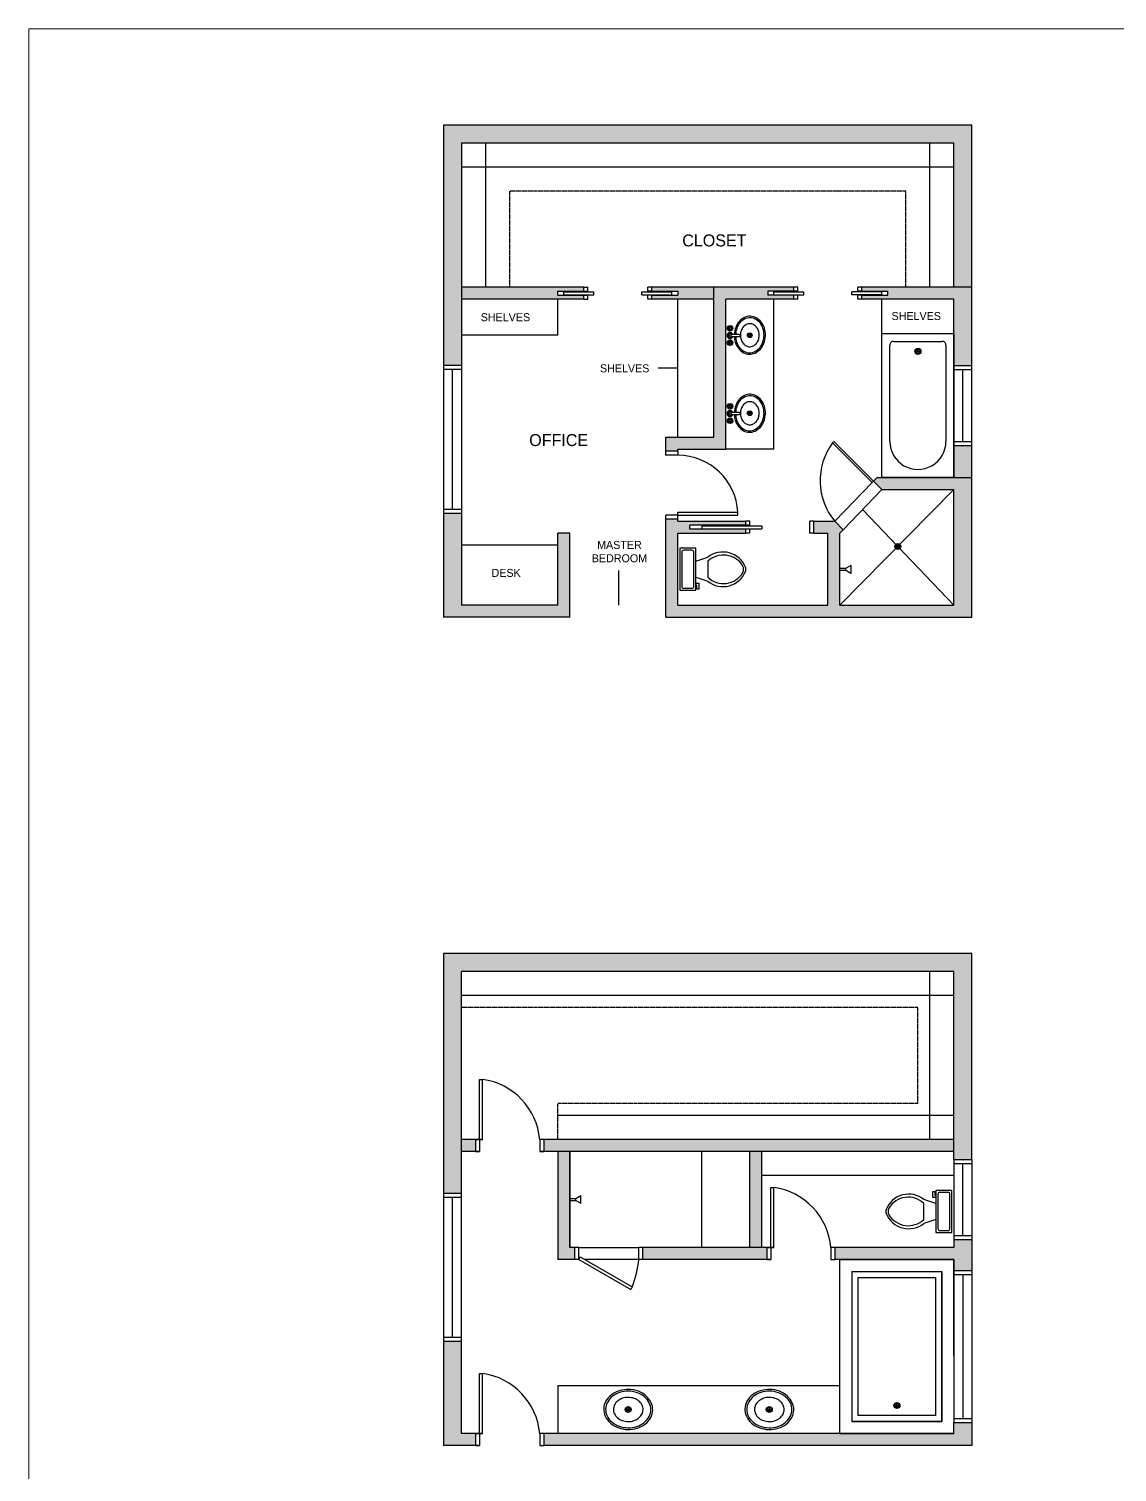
# Model space of a CAD drawing. Header units: inches. Extents: x 242965 to 445791, y 236206 to 423703.
# Drawn here: x 291368 to 296806, y 403860 to 411074 of the extents above; entities that cross this region are included whole.
import ezdxf

# ---------------------------------------------------------------- set-up
doc = ezdxf.new("R2010")
doc.units = ezdxf.units.IN
doc.header["$MEASUREMENT"] = 0
doc.linetypes.add('DASHEDX2', pattern=[1.5, 1, -0.5])
doc.layers.add('2', color=181, linetype='Continuous', lineweight=20)
doc.layers.add('SHELVES', color=1, linetype='DASHEDX2')
doc.styles.add('ATTR', font='romans.shx', dxfattribs={"width": 0.8, "height": 0.7})
doc.dimstyles.get("Standard").update_dxf_attribs({"dimtxt": 0.18, "dimasz": 0.18, "dimexe": 0.18, "dimexo": 0.0625, "dimgap": 0.09, "dimtad": 0, "dimtih": 1, "dimtoh": 1, "dimdec": 4, "dimzin": 0, "dimdsep": 46, "dimtxsty": 'Standard', "dimcen": 0.09, "dimadec": 0, "dimazin": 0, "dimtfac": 1, "dimtdec": 4, "dimtofl": 0, "dimtmove": 0, "dimatfit": 3, "dimfxl": 1, "dimtolj": 1, "dimtzin": 0, "dimarcsym": 0})

# ---------------------------------------------------------------- blocks, each defined once
blk = doc.blocks.new('Tank Toilet 3 PV')
for p, q in [((9.5, -6), (9.5, -2)), ((-10, -8.5), (-8, -8.5)), ((-10, -9.5), (-10, -8.5)), ((-7, -9.5), (-10, -9.5)), ((-8, -8.5), (-8, -8)), ((-7, -8), (-7, -9.5)), ((-4, -8), (-6, -14)), ((4, -14), (-4, -14)), ((4, -8), (6, -14))]:
    blk.add_line(p, q)
blk.add_lwpolyline([(10.5, -8), (10.5, 0), (-10.5, 0), (-10.5, -8)], close=True)
for points in [[(-9.5, -2), (-9.5, -6)], [(8.5, -1), (-8.5, -1)], [(-8.5, -7), (8.5, -7)]]:
    blk.add_lwpolyline(points)
for centre, radius, start, end in [((-8.62, -1.88), 0.884, 81.8699, 188.1301), ((-8.62, -6.12), 0.884, 171.8699, 278.1301), ((8.62, -1.88), 0.884, 351.8699, 98.1301), ((8.62, -6.12), 0.884, 261.8699, 8.1301), ((3.52, -21.58), 12.17, 141.46911, 247.97143), ((4.2, -21.82), 11.33, 136.36773, 238.94682), ((-3.52, -21.58), 12.17, 292.02843, 38.53071), ((-4.2, -21.82), 11.33, 301.05301, 43.63209), ((0, -27.88), 4, 245.73182, 294.26817), ((0, -29), 4, 254.86053, 285.13947)]:
    blk.add_arc(centre, radius, start, end)
at = {"style": 'ATTR', "width": 0.8, "flags": 9}
blk.add_attdef('ESTCODE', (0, 0), '', height=0.000000846, dxfattribs=at)
blk = doc.blocks.new('Sink Faucet A PV')
for p, q in [((-4.107, 0.125), (-4.375, 0.125)), ((-3.75, 0.4789), (-3.75, 0.75)), ((-3.5, 0.482), (-3.5, 0.75)), ((-3.1461, 0.125), (-2.875, 0.125)), ((3.143, 0.125), (2.875, 0.125)), ((3.5, 0.4789), (3.5, 0.75)), ((3.75, 0.482), (3.75, 0.75)), ((4.1039, 0.125), (4.375, 0.125)), ((-4.1039, -0.125), (-4.375, -0.125)), ((-3.75, -0.482), (-3.75, -0.75)), ((-3.5, -0.4789), (-3.5, -0.75)), ((-3.143, -0.125), (-2.875, -0.125)), ((-0.5, -0.8639), (-0.5, -4.5)), ((0.5, -4.5), (0.5, -0.8631)), ((3.1461, -0.125), (2.875, -0.125)), ((3.5, -0.482), (3.5, -0.75)), ((3.75, -0.4789), (3.75, -0.75)), ((4.107, -0.125), (4.375, -0.125))]:
    blk.add_line(p, q)
for centre, radius in [((-3.625, 0), 1.375), ((-4.625, 0), 0.2795), ((-3.625, 0), 0.5), ((-3.625, 1), 0.2795), ((-2.625, 0), 0.2795), ((0, 0), 0.5), ((3.625, 0), 1.375), ((2.625, 0), 0.2795), ((3.625, 0), 0.5), ((3.625, 1), 0.2795), ((4.625, 0), 0.2795), ((-3.625, -1), 0.2795), ((3.625, -1), 0.2795)]:
    blk.add_circle(centre, radius)
for centre, radius, start, end in [((-3.625, 0), 1, 105.2407, 164.2093), ((-3.625, 0), 1, 16.44125, 74.07887), ((0, 0), 1.5, 289.6514, 250.3603), ((0, 0), 1, 300.3431, 239.7554), ((3.625, 0), 1, 106.12, 164.0884), ((3.625, 0), 1, 16.23422, 73.90469), ((-3.625, 0), 1, 196.2342, 253.9047), ((-3.625, 0), 1, 286.12, 344.0884), ((0, -4.5), 0.5, 180, 0), ((3.625, 0), 1, 196.4413, 254.0789), ((3.625, 0), 1, 285.2407, 344.2093)]:
    blk.add_arc(centre, radius, start, end)
at = {"style": 'ATTR', "width": 0.8, "flags": 9}
blk.add_attdef('ESTCODE', (0, 0), '', height=0.00002, dxfattribs=at)
blk = doc.blocks.new('36X72 Bathtub PV')
for p, q in [((8, -18), (10, -18)), ((9, -17), (9, -19))]:
    blk.add_line(p, q)
blk.add_lwpolyline([(0, -36), (0, 0), (72, 0), (72, -36)], close=True)
for points in [[(4, -30), (4, -6)], [(6, -4), (54, -4)], [(54, -32), (6, -32)]]:
    blk.add_lwpolyline(points)
for radius in [1.5, 1]:
    blk.add_circle((9, -18), radius)
for centre, radius, start, end in [((5.75, -5.75), 1.77, 81.8699, 188.1301), ((54, -18), 14, 270, 90), ((5.75, -30.25), 1.77, 171.8699, 278.1301)]:
    blk.add_arc(centre, radius, start, end)
at = {"style": 'ATTR', "width": 0.8, "flags": 9}
blk.add_attdef('ESTCODE', (0, 0), '', height=0.00000144, dxfattribs=at)
blk = doc.blocks.new('30 door')
for p, q in [((-6, 34), (0, 34)), ((-6, 34), (-6, 32)), ((-6, 32), (0, 32)), ((0, 32), (0, 34)), ((-6, 3.5), (-36, 3.5)), ((-36, 2), (-36, 3.5)), ((-6, 2), (-36, 2)), ((-6, 2), (-6, 3.5)), ((-6, 0), (-6, 2)), ((-6, 2), (0, 2)), ((-6, 0), (0, 0)), ((0, 0), (0, 2))]:
    blk.add_line(p, q)
blk.add_arc((-3.05, -1.14), 33.27, 95.08156, 171.98084)
blk = doc.blocks.new('SNKOVLT')
for p, q in [((-1, 0), (1, 0)), ((0, 1), (0, -1))]:
    blk.add_line(p, q)
at = {"linetype": 'Continuous'}
for points in [[(-12.23, 0.39, 0.117634), (-11.46, -3.36, 0.104469), (-8.88, -6.8, 0.090016), (-5.08, -9.07, 0.08192), (-0.32, -10.02, 0.08192), (4.49, -9.38, 0.090016), (8.42, -7.36, 0.104469), (11.22, -4.09, 0.117634), (12.23, -0.39, 0.117634), (11.46, 3.36, 0.104469), (8.88, 6.8, 0.090016), (5.08, 9.07, 0.08192), (0.32, 10.02, 0.08192), (-4.49, 9.38, 0.090016), (-8.42, 7.36, 0.104469), (-11.22, 4.09, 0.117634)], [(-11.29, 0.16, 0.118622), (-10.52, -3.25, 0.104678), (-8.07, -6.36, 0.089562), (-4.54, -8.37, 0.081185), (-0.13, -9.15, 0.081185), (4.3, -8.49, 0.089562), (7.89, -6.58, 0.104678), (10.42, -3.55, 0.118622), (11.29, -0.16, 0.118622), (10.52, 3.25, 0.104678), (8.07, 6.36, 0.089562), (4.54, 8.37, 0.081185), (0.13, 9.15, 0.081185), (-4.3, 8.49, 0.089562), (-7.89, 6.58, 0.104678), (-10.42, 3.55, 0.118622)], [(-7.42, 0.08, 0.118283), (-6.91, -2.17, 0.104607), (-5.29, -4.21, 0.089718), (-2.97, -5.53, 0.081436), (-0.07, -6.04, 0.081436), (2.84, -5.59, 0.089718), (5.2, -4.33, 0.104607), (6.86, -2.32, 0.118283), (7.42, -0.08, 0.118283), (6.91, 2.17, 0.104607), (5.29, 4.21, 0.089718), (2.97, 5.53, 0.081436), (0.07, 6.04, 0.081436), (-2.84, 5.59, 0.089718), (-5.2, 4.33, 0.104607), (-6.86, 2.32, 0.118283)]]:
    blk.add_lwpolyline(points, format="xyb", close=True, dxfattribs=at)
for radius in [1.5, 1]:
    blk.add_circle((0, 0), radius)

msp = doc.modelspace()

# ---------------------------------------------------------------- hatches: boundary and pattern name
h = msp.add_hatch(color=256)
h.paths.add_polyline_path([(293530.755, 409391.86), (293530.755, 409542.656), (293530.755, 410502.656), (295990.755, 410502.656), (295990.755, 409782.656), (296080.755, 409782.656), (296080.755, 410592.656), (293440.755, 410592.656), (293440.755, 409391.86)])
h.paths.add_polyline_path([(293530.755, 408192.656), (293530.755, 408651.86), (293440.755, 408651.86), (293440.755, 408132.656), (294070.755, 408132.656), (294070.755, 408552.656), (294010.755, 408552.656), (294010.755, 408192.656)])
h = msp.add_hatch(color=256)
h.paths.add_polyline_path([(293530.755, 409782.656), (293530.755, 409722.656), (294140.755, 409722.656), (294140.755, 409742.656), (294010.755, 409742.656), (294010.755, 409762.656), (294140.755, 409762.656), (294140.755, 409782.656)])
h.paths.add_polyline_path([(294480.755, 409722.656), (294790.755, 409722.656), (294790.755, 409782.656), (294480.755, 409782.656), (294480.755, 409762.656), (294610.755, 409762.656), (294610.755, 409742.656), (294480.755, 409742.656)])
for points in [[(294550.755, 408962.656), (294610.755, 408962.656), (294610.755, 408972.656), (294850.755, 408972.656), (294850.755, 409722.656), (295190.755, 409722.656), (295190.755, 409742.656), (295060.755, 409742.656), (295060.755, 409762.656), (295190.755, 409762.656), (295190.755, 409782.656), (294790.755, 409782.656), (294790.755, 409032.656), (294550.755, 409032.656)], [(295530.755, 409722.656), (295990.755, 409722.656), (295990.755, 409391.86), (296080.755, 409391.86), (296080.755, 409782.656), (295530.755, 409782.656), (295530.755, 409762.656), (295660.755, 409762.656), (295660.755, 409742.656), (295530.755, 409742.656)], [(295990.755, 408831.86), (296080.755, 408831.86), (296080.755, 408991.86), (295990.755, 408991.86)], [(294550.755, 408132.656), (296080.755, 408132.656), (296080.755, 408831.86), (295990.755, 408831.86), (295607.206, 408831.86), (295589.289, 408813.325), (295630.755, 408771.86), (295990.755, 408771.86), (295990.755, 408192.656), (295420.755, 408192.656), (295420.755, 408552.656), (295437.659, 408570.302), (295395.305, 408612.656), (295290.755, 408612.656), (295290.755, 408552.656), (295360.755, 408552.656), (295360.755, 408192.656), (294610.755, 408192.656), (294610.755, 408552.656), (294950.755, 408552.656), (294950.755, 408572.656), (294670.755, 408572.656), (294670.755, 408592.656), (294950.755, 408592.656), (294950.755, 408612.656), (294610.755, 408612.656), (294610.755, 408622.656), (294550.755, 408622.656)], [(296080.755, 406452.915), (293440.755, 406452.915), (293440.755, 405252.118), (293530.755, 405252.118), (293530.755, 406362.915), (295990.755, 406362.915), (295990.755, 405422.915), (296080.755, 405422.915)], [(295030.755, 405462.915), (294970.755, 405462.915), (294970.755, 404982.915), (295030.755, 404982.915)], [(295990.755, 405022.915), (295990.755, 404982.915), (295395.755, 404982.915), (295395.755, 404922.915), (295990.755, 404922.915), (295990.755, 404867.915), (296080.755, 404867.915), (296080.755, 405022.915)], [(295990.755, 404982.915), (295395.755, 404982.915), (295395.755, 404922.915), (295990.755, 404922.915)], [(293530.755, 404512.118), (293440.755, 404512.118), (293440.755, 403992.915), (293600.755, 403992.915), (293600.755, 404052.915), (293530.755, 404052.915)], [(293940.755, 404052.915), (293940.755, 403992.915), (296080.755, 403992.915), (296080.755, 404107.915), (295990.755, 404107.915), (295990.755, 404052.915)]]:
    msp.add_hatch(color=256).paths.add_polyline_path(points)
h = msp.add_hatch(color=256)
h.paths.add_polyline_path([(295990.755, 405522.915), (293940.755, 405522.915), (293940.755, 405462.915), (295990.755, 405462.915)])
h.paths.add_polyline_path([(293600.755, 405522.915), (293530.755, 405522.915), (293530.755, 405462.915), (293600.755, 405462.915)])
h = msp.add_hatch(color=256)
h.paths.add_polyline_path([(295055.755, 404982.915), (295030.755, 404982.915), (294435.755, 404982.915), (294435.755, 404922.915), (295055.755, 404922.915)])
h.paths.add_polyline_path([(294095.755, 404982.915), (294070.755, 404982.915), (294070.755, 405462.915), (294010.755, 405462.915), (294010.755, 404922.915), (294095.755, 404922.915)])

# ---------------------------------------------------------------- linework, layer by layer
for p, q in [((296080.755, 410592.656), (293440.755, 410592.656)), ((293440.755, 410592.656), (293440.755, 408132.656)), ((296080.755, 409782.656), (296080.755, 410592.656)), ((295990.755, 410502.656), (293530.755, 410502.656)), ((293530.755, 410502.656), (293530.755, 408192.656)), ((293650.755, 410502.656), (293650.755, 409782.656)), ((295870.755, 409782.656), (295870.755, 410502.656)), ((295990.755, 409782.656), (295990.755, 410502.656)), ((295990.755, 410382.656), (293530.755, 410382.656)), ((294140.755, 409782.656), (293530.755, 409782.656)), ((294140.755, 409762.656), (294140.755, 409782.656)), ((294140.755, 409782.656), (294160.755, 409782.656)), ((294160.755, 409762.656), (294160.755, 409782.656)), ((294460.755, 409762.656), (294460.755, 409782.656)), ((294480.755, 409782.656), (294460.755, 409782.656)), ((294790.755, 409782.656), (294480.755, 409782.656)), ((294480.755, 409762.656), (294480.755, 409782.656)), ((294790.755, 409032.656), (294790.755, 409782.656)), ((295190.755, 409782.656), (294790.755, 409782.656)), ((295190.755, 409762.656), (295190.755, 409782.656)), ((295210.755, 409782.656), (295190.755, 409782.656)), ((295210.755, 409762.656), (295210.755, 409782.656)), ((295510.755, 409762.656), (295510.755, 409782.656)), ((295530.755, 409782.656), (295510.755, 409782.656)), ((296080.755, 409782.656), (295530.755, 409782.656)), ((295530.755, 409762.656), (295530.755, 409782.656)), ((296080.755, 408132.656), (296080.755, 409782.656)), ((296080.755, 409391.86), (296080.755, 409782.656)), ((294140.755, 409722.656), (293530.755, 409722.656)), ((294010.755, 409762.656), (294140.755, 409762.656)), ((294010.755, 409742.656), (294010.755, 409762.656)), ((294010.755, 409742.656), (294140.755, 409742.656)), ((294010.755, 409542.656), (294010.755, 409722.656)), ((294040.755, 409760.156), (294190.755, 409760.156)), ((294040.755, 409745.156), (294040.755, 409760.156)), ((294040.755, 409745.156), (294190.755, 409745.156)), ((294140.755, 409762.656), (294160.755, 409762.656)), ((294140.755, 409722.656), (294140.755, 409742.656)), ((294140.755, 409742.656), (294160.755, 409742.656)), ((294140.755, 409722.656), (294160.755, 409722.656)), ((294160.755, 409722.656), (294160.755, 409742.656)), ((294190.755, 409745.156), (294190.755, 409760.156)), ((294430.755, 409760.156), (294580.755, 409760.156)), ((294430.755, 409745.156), (294430.755, 409760.156)), ((294430.755, 409745.156), (294580.755, 409745.156)), ((294480.755, 409762.656), (294460.755, 409762.656)), ((294460.755, 409722.656), (294460.755, 409742.656)), ((294480.755, 409742.656), (294460.755, 409742.656)), ((294480.755, 409722.656), (294460.755, 409722.656)), ((294480.755, 409762.656), (294610.755, 409762.656)), ((294480.755, 409722.656), (294480.755, 409742.656)), ((294480.755, 409742.656), (294610.755, 409742.656)), ((294790.755, 409722.656), (294480.755, 409722.656)), ((294580.755, 409745.156), (294580.755, 409760.156)), ((294610.755, 409762.656), (294610.755, 409742.656)), ((294610.755, 409032.656), (294610.755, 409722.656)), ((294850.755, 408972.656), (294850.755, 409722.656)), ((295190.755, 409722.656), (294850.755, 409722.656)), ((295190.755, 409762.656), (295060.755, 409762.656)), ((295060.755, 409762.656), (295060.755, 409742.656)), ((295190.755, 409742.656), (295060.755, 409742.656)), ((295090.755, 409760.156), (295240.755, 409760.156)), ((295090.755, 409745.156), (295090.755, 409760.156)), ((295090.755, 409745.156), (295240.755, 409745.156)), ((295090.755, 408972.656), (295090.755, 409722.656)), ((295210.755, 409762.656), (295190.755, 409762.656)), ((295190.755, 409722.656), (295190.755, 409742.656)), ((295210.755, 409742.656), (295190.755, 409742.656)), ((295210.755, 409722.656), (295190.755, 409722.656)), ((295210.755, 409722.656), (295210.755, 409742.656)), ((295240.755, 409745.156), (295240.755, 409760.156)), ((295630.755, 409760.156), (295480.755, 409760.156)), ((295480.755, 409745.156), (295480.755, 409760.156)), ((295630.755, 409745.156), (295480.755, 409745.156)), ((295530.755, 409762.656), (295510.755, 409762.656)), ((295510.755, 409722.656), (295510.755, 409742.656)), ((295530.755, 409742.656), (295510.755, 409742.656)), ((295530.755, 409722.656), (295510.755, 409722.656)), ((295530.755, 409762.656), (295660.755, 409762.656)), ((295530.755, 409722.656), (295530.755, 409742.656)), ((295530.755, 409742.656), (295660.755, 409742.656)), ((295990.755, 409722.656), (295530.755, 409722.656)), ((295630.755, 409745.156), (295630.755, 409760.156)), ((295630.755, 409551.86), (295630.755, 409722.656)), ((295660.755, 409742.656), (295660.755, 409762.656)), ((295990.755, 408831.86), (295990.755, 409722.656)), ((295990.755, 409391.86), (295990.755, 409722.656)), ((294010.755, 409542.656), (293530.755, 409542.656)), ((293530.755, 409542.656), (293530.755, 408492.656)), ((294978.517, 409542.656), (294962.992, 409542.656)), ((294970.755, 409550.419), (294970.755, 409534.894)), ((295630.755, 409551.86), (295990.755, 409551.86)), ((295990.755, 408831.86), (295990.755, 409551.86)), ((293530.755, 409391.86), (293440.755, 409391.86)), ((293530.755, 409391.86), (293440.755, 409391.86)), ((293530.755, 409371.86), (293440.755, 409371.86)), ((293485.755, 408671.86), (293485.755, 409371.86)), ((295990.755, 409391.86), (296080.755, 409391.86)), ((295990.755, 409371.86), (296080.755, 409371.86)), ((296035.755, 409011.86), (296035.755, 409371.86)), ((294978.517, 409152.656), (294962.992, 409152.656)), ((294970.755, 409160.419), (294970.755, 409144.894)), ((294550.755, 409032.656), (294790.755, 409032.656)), ((294550.755, 408962.656), (294550.755, 409032.656)), ((295391.299, 409011.315), (295384.228, 409004.244)), ((295582.218, 408806.254), (295384.228, 409004.244)), ((295589.289, 408813.325), (295391.299, 409011.315)), ((295990.755, 409011.86), (296080.755, 409011.86)), ((295990.755, 408991.86), (296080.755, 408991.86)), ((295990.755, 408831.86), (295990.755, 408991.86)), ((296080.755, 408831.86), (296080.755, 408991.86)), ((294610.755, 408962.656), (294550.755, 408962.656)), ((294550.755, 408942.656), (294550.755, 408962.656)), ((294610.755, 408942.656), (294550.755, 408942.656)), ((294610.755, 408972.656), (294850.755, 408972.656)), ((294610.755, 408962.656), (294610.755, 408972.656)), ((294610.755, 408962.656), (294610.755, 408942.656)), ((295090.755, 408972.656), (294850.755, 408972.656)), ((295395.305, 408612.656), (295582.218, 408806.254)), ((295420.755, 408192.656), (295990.755, 408771.86)), ((295437.659, 408570.302), (295630.755, 408771.86)), ((295582.218, 408806.254), (295589.289, 408813.325)), ((295607.206, 408831.86), (295589.289, 408813.325)), ((295630.755, 408771.86), (295589.289, 408813.325)), ((295607.206, 408831.86), (295990.755, 408831.86)), ((295630.755, 408771.86), (295630.755, 408771.86)), ((295630.755, 408771.86), (295990.755, 408771.86)), ((295990.755, 408831.86), (296080.755, 408831.86)), ((295990.755, 408192.656), (295990.755, 408771.86)), ((295990.755, 408192.656), (295990.755, 408771.86)), ((295990.755, 408192.656), (295990.755, 408762.656)), ((293530.755, 408671.86), (293440.755, 408671.86)), ((293530.755, 408651.86), (293440.755, 408651.86)), ((294610.755, 408642.656), (294550.755, 408642.656)), ((294550.755, 408622.656), (294550.755, 408642.656)), ((294610.755, 408657.656), (294910.755, 408657.656)), ((294610.755, 408642.656), (294610.755, 408657.656)), ((294610.755, 408642.656), (294910.755, 408642.656)), ((294610.755, 408622.656), (294610.755, 408642.656)), ((294910.755, 408642.656), (294910.755, 408657.656)), ((295990.755, 408192.656), (295534.207, 408671.081)), ((294550.755, 408132.656), (294550.755, 408622.656)), ((294610.755, 408622.656), (294550.755, 408622.656)), ((294610.755, 408612.656), (294610.755, 408622.656)), ((294610.755, 408612.656), (294950.755, 408612.656)), ((294950.755, 408592.656), (294670.755, 408592.656)), ((294670.755, 408572.656), (294670.755, 408592.656)), ((294950.755, 408572.656), (294670.755, 408572.656)), ((294730.755, 408590.156), (295030.755, 408590.156)), ((294730.755, 408590.156), (294730.755, 408575.156)), ((294730.755, 408575.156), (295030.755, 408575.156)), ((294950.755, 408592.656), (294950.755, 408612.656)), ((294970.755, 408612.656), (294950.755, 408612.656)), ((294970.755, 408592.656), (294950.755, 408592.656)), ((294950.755, 408552.656), (294950.755, 408572.656)), ((294970.755, 408572.656), (294950.755, 408572.656)), ((294970.755, 408592.656), (294970.755, 408612.656)), ((294970.755, 408552.656), (294970.755, 408572.656)), ((295030.755, 408590.156), (295030.755, 408575.156)), ((295270.755, 408552.656), (295270.755, 408612.656)), ((295290.755, 408612.656), (295270.755, 408612.656)), ((295290.755, 408552.656), (295290.755, 408612.656)), ((295290.755, 408612.656), (295395.305, 408612.656)), ((295395.305, 408612.656), (295437.659, 408570.302)), ((295437.659, 408570.302), (295420.755, 408552.656)), ((294010.755, 408492.656), (293530.755, 408492.656)), ((294010.755, 408192.656), (294010.755, 408552.656)), ((294070.755, 408552.656), (294010.755, 408552.656)), ((294070.755, 408132.656), (294070.755, 408552.656)), ((294610.755, 408192.656), (294610.755, 408552.656)), ((294610.755, 408552.656), (294950.755, 408552.656)), ((294610.755, 408192.656), (294610.755, 408552.656)), ((294970.755, 408552.656), (294950.755, 408552.656)), ((295290.755, 408552.656), (295270.755, 408552.656)), ((295290.755, 408552.656), (295360.755, 408552.656)), ((295360.755, 408192.656), (295360.755, 408552.656)), ((295420.755, 408192.656), (295420.755, 408552.656)), ((295710.142, 408486.716), (295700.142, 408486.716)), ((295710.142, 408486.716), (295710.142, 408496.716)), ((295720.142, 408486.716), (295710.142, 408486.716)), ((295710.142, 408476.716), (295710.142, 408486.716)), ((295420.755, 408377.656), (295450.755, 408377.656)), ((295420.755, 408367.656), (295450.755, 408367.656)), ((295450.755, 408377.656), (295475.798, 408392.115)), ((295450.755, 408367.656), (295450.755, 408377.656)), ((295450.755, 408367.656), (295475.798, 408353.198)), ((295476.735, 408353.739), (295476.735, 408391.574)), ((294070.755, 408132.656), (293440.755, 408132.656)), ((294010.755, 408192.656), (293530.755, 408192.656)), ((294550.755, 408132.656), (296080.755, 408132.656)), ((294610.755, 408192.656), (295360.755, 408192.656)), ((295420.755, 408192.656), (295990.755, 408192.656)), ((296080.755, 406452.915), (293440.755, 406452.915)), ((293440.755, 406452.915), (293440.755, 405252.118)), ((296080.755, 405422.915), (296080.755, 406452.915)), ((295990.755, 406362.915), (293530.755, 406362.915)), ((293530.755, 405252.118), (293530.755, 406362.915)), ((295870.755, 405522.915), (295870.755, 406362.915)), ((295990.755, 405422.915), (295990.755, 406362.915)), ((295990.755, 406242.915), (293530.755, 406242.915)), ((295990.755, 405642.915), (294010.755, 405642.915)), ((293530.755, 405462.915), (293530.755, 405522.915)), ((293635.755, 405522.915), (293530.755, 405522.915)), ((293635.755, 405522.915), (293530.755, 405522.915)), ((293620.755, 405462.915), (293530.755, 405462.915)), ((293620.755, 405522.915), (293620.755, 405462.915)), ((295990.755, 405522.915), (293920.755, 405522.915)), ((294010.755, 405522.915), (293920.755, 405522.915)), ((293920.755, 405522.915), (293920.755, 405462.915)), ((295990.755, 405462.915), (293920.755, 405462.915)), ((294010.755, 405462.915), (294010.755, 404922.915)), ((294070.755, 405462.915), (294070.755, 404982.915)), ((294070.755, 404982.915), (294070.755, 405462.915)), ((294730.755, 404982.915), (294730.755, 405462.915)), ((294970.755, 404982.915), (294970.755, 405462.915)), ((295030.755, 404982.915), (295030.755, 405462.915)), ((295990.755, 405422.915), (296080.755, 405422.915)), ((295990.755, 405422.915), (295990.755, 404982.915)), ((295990.755, 405402.915), (296080.755, 405402.915)), ((296035.755, 405042.915), (296035.755, 405402.915)), ((296080.755, 405422.915), (296080.755, 405022.915)), ((295990.755, 405342.915), (295030.755, 405342.915)), ((295990.755, 405342.915), (295990.755, 404982.915)), ((293530.755, 405252.118), (293440.755, 405252.118)), ((293530.755, 405252.118), (293440.755, 405252.118)), ((293440.755, 405252.118), (293440.755, 404512.118)), ((293530.755, 404512.118), (293530.755, 405252.118)), ((294100.755, 405227.915), (294125.798, 405242.374)), ((294126.735, 405203.997), (294126.735, 405241.832)), ((293530.755, 405232.118), (293440.755, 405232.118)), ((293485.755, 404532.118), (293485.755, 405232.118)), ((294070.755, 405227.915), (294100.755, 405227.915)), ((294070.755, 405217.915), (294070.755, 405227.915)), ((294070.755, 405217.915), (294100.755, 405217.915)), ((294100.755, 405217.915), (294100.755, 405227.915)), ((294100.755, 405217.915), (294125.798, 405203.456)), ((295990.755, 405042.915), (296080.755, 405042.915)), ((295990.755, 405022.915), (296080.755, 405022.915)), ((296080.755, 405022.915), (296080.755, 404107.915)), ((294115.755, 404982.915), (294070.755, 404982.915)), ((294095.755, 404922.915), (294095.755, 404982.915)), ((294115.755, 404922.915), (294115.755, 404982.915)), ((294115.755, 404982.915), (294415.755, 404982.915)), ((295090.755, 404982.915), (294415.755, 404982.915)), ((294415.755, 404922.915), (294415.755, 404982.915)), ((294435.755, 404922.915), (294435.755, 404982.915)), ((295090.755, 404982.915), (295030.755, 404982.915)), ((295075.755, 404982.915), (295075.755, 404922.915)), ((295375.755, 404982.915), (295375.755, 404922.915)), ((295990.755, 404982.915), (295395.755, 404982.915)), ((295395.755, 404982.915), (295395.755, 404922.915)), ((294115.755, 404922.915), (294010.755, 404922.915)), ((294123.255, 404935.905), (294115.755, 404922.915)), ((294115.755, 404922.915), (294375.562, 404772.915)), ((294123.255, 404935.905), (294383.062, 404785.905)), ((294415.755, 404922.915), (294145.755, 404922.915)), ((295075.755, 404922.915), (294415.755, 404922.915)), ((295990.755, 404922.915), (295395.755, 404922.915)), ((295420.755, 404922.915), (295990.755, 404922.915)), ((295420.755, 404052.915), (295420.755, 404922.915)), ((295990.755, 404442.915), (295990.755, 404922.915)), ((295990.755, 404922.915), (295990.755, 404107.915)), ((295480.755, 404862.915), (295480.755, 404112.915)), ((295480.755, 404862.915), (295930.755, 404862.915)), ((295480.755, 404857.915), (295480.755, 404117.915)), ((295510.755, 404832.915), (295900.755, 404832.915)), ((295510.755, 404832.915), (295510.755, 404142.915)), ((295900.755, 404142.915), (295900.755, 404832.915)), ((295930.755, 404862.915), (295930.755, 404112.915)), ((295930.755, 404112.915), (295930.755, 404862.915)), ((295990.755, 404867.915), (296080.755, 404867.915)), ((295990.755, 404692.118), (295990.755, 404852.118)), ((295990.755, 404847.915), (296080.755, 404847.915)), ((296035.755, 404847.915), (296035.755, 404127.915)), ((294383.062, 404785.905), (294375.562, 404772.915)), ((293530.755, 404532.118), (293440.755, 404532.118)), ((293530.755, 404512.118), (293440.755, 404512.118)), ((293440.755, 404512.118), (293440.755, 403992.915)), ((293530.755, 404052.915), (293530.755, 404512.118)), ((294010.755, 404292.915), (294010.755, 404052.915)), ((294010.755, 404292.915), (294715.755, 404292.915)), ((294715.755, 404292.915), (294715.755, 404292.915)), ((294715.755, 404292.915), (295420.755, 404292.915)), ((295695.755, 404192.915), (295715.755, 404192.915)), ((295705.755, 404182.915), (295705.755, 404202.915)), ((295930.755, 404112.915), (295480.755, 404112.915)), ((295480.755, 404112.915), (295930.755, 404112.915)), ((295900.755, 404142.915), (295510.755, 404142.915)), ((295990.755, 404127.915), (296080.755, 404127.915)), ((295990.755, 404107.915), (296080.755, 404107.915)), ((295990.755, 404052.915), (295990.755, 404107.915)), ((296080.755, 404107.915), (296080.755, 403992.915)), ((293635.755, 404052.915), (293530.755, 404052.915)), ((293635.755, 404052.915), (293530.755, 404052.915)), ((293620.755, 404052.915), (293620.755, 403992.915)), ((295990.755, 404052.915), (293940.755, 404052.915)), ((293940.755, 404052.915), (293940.755, 403992.915)), ((295420.755, 404052.915), (295990.755, 404052.915)), ((293620.755, 403992.915), (293440.755, 403992.915)), ((293620.755, 403992.915), (293530.755, 403992.915)), ((296080.755, 403992.915), (293940.755, 403992.915))]:
    msp.add_line(p, q)
at = {"linetype": 'Continuous'}
for points in [[(294893.057, 409536.435, 0.06296285), (294897.939, 409507.818, 0.09001579), (294913.616, 409477.28, 0.10446928), (294938.983, 409455.53, 0.11763426), (294967.695, 409447.695, 0.11763426), (294996.851, 409453.665, 0.10446928), (295023.566, 409473.737, 0.09001579), (295041.176, 409503.203, 0.08191995), (295048.5, 409540.151, 0.08191995), (295043.57, 409577.495, 0.09001579), (295027.893, 409608.033, 0.10446928), (295002.526, 409629.783, 0.11763426), (294973.814, 409637.618, 0.11763426), (294944.658, 409631.648, 0.10446928), (294917.944, 409611.576, 0.09001579), (294900.333, 409582.11, 0.0791498), (294893.057, 409546.435, 0.0791498)], [(294899.858, 409536.435, 0.06432972), (294904.841, 409509.278, 0.08956207), (294919.651, 409481.417, 0.10467817), (294943.212, 409461.773, 0.1186217), (294969.52, 409455.049, 0.1186217), (294996.006, 409461.029, 0.10467817), (295020.112, 409480.001, 0.08956207), (295035.701, 409507.434, 0.0811847), (295041.791, 409541.655, 0.0811847), (295036.668, 409576.035, 0.08956207), (295021.858, 409603.896, 0.10467817), (294998.297, 409623.54, 0.1186217), (294971.989, 409630.264, 0.1186217), (294945.503, 409624.284, 0.10467817), (294921.397, 409605.312, 0.08956207), (294905.808, 409577.879, 0.07469924), (294899.793, 409546.435, 0.07469924)], [(294893.057, 409146.435, 0.06296285), (294897.939, 409117.818, 0.09001579), (294913.616, 409087.28, 0.10446928), (294938.983, 409065.53, 0.11763426), (294967.695, 409057.695, 0.11763426), (294996.851, 409063.665, 0.10446928), (295023.566, 409083.737, 0.09001579), (295041.176, 409113.203, 0.08191995), (295048.5, 409150.151, 0.08191995), (295043.57, 409187.495, 0.09001579), (295027.893, 409218.033, 0.10446928), (295002.526, 409239.783, 0.11763426), (294973.814, 409247.618, 0.11763426), (294944.658, 409241.648, 0.10446928), (294917.944, 409221.576, 0.09001579), (294900.333, 409192.11, 0.0791498), (294893.057, 409156.435, 0.0791498)], [(294899.858, 409146.435, 0.06432972), (294904.841, 409119.278, 0.08956207), (294919.651, 409091.417, 0.10467817), (294943.212, 409071.773, 0.1186217), (294969.52, 409065.049, 0.1186217), (294996.006, 409071.029, 0.10467817), (295020.112, 409090.001, 0.08956207), (295035.701, 409117.434, 0.0811847), (295041.791, 409151.655, 0.0811847), (295036.668, 409186.035, 0.08956207), (295021.858, 409213.896, 0.10467817), (294998.297, 409233.54, 0.1186217), (294971.989, 409240.264, 0.1186217), (294945.503, 409234.284, 0.10467817), (294921.397, 409215.312, 0.08956207), (294905.808, 409187.879, 0.07469924), (294899.793, 409156.435, 0.07469924)]]:
    msp.add_lwpolyline(points, format="xyb", dxfattribs=at)
for points in [[(294971.399, 409600.256, 0.11828257), (294953.93, 409596.271, 0.10460746), (294938.075, 409583.756, 0.08971796), (294927.844, 409565.684, 0.08143608), (294923.895, 409543.18, 0.08143608), (294927.339, 409520.594, 0.08971796), (294937.164, 409502.298, 0.10460746), (294952.735, 409489.432, 0.11828257), (294970.11, 409485.057, 0.11828257), (294987.579, 409489.042, 0.10460746), (295003.434, 409501.557, 0.08971796), (295013.665, 409519.629, 0.08143608), (295017.614, 409542.132, 0.08143608), (295014.17, 409564.719, 0.08971796), (295004.345, 409583.015, 0.10460746), (294988.774, 409595.881, 0.11828257)], [(294971.399, 409210.256, 0.11828257), (294953.93, 409206.271, 0.10460746), (294938.075, 409193.756, 0.08971796), (294927.844, 409175.684, 0.08143608), (294923.895, 409153.18, 0.08143608), (294927.339, 409130.594, 0.08971796), (294937.164, 409112.298, 0.10460746), (294952.735, 409099.432, 0.11828257), (294970.11, 409095.057, 0.11828257), (294987.579, 409099.042, 0.10460746), (295003.434, 409111.557, 0.08971796), (295013.665, 409129.629, 0.08143608), (295017.614, 409152.132, 0.08143608), (295014.17, 409174.719, 0.08971796), (295004.345, 409193.015, 0.10460746), (294988.774, 409205.881, 0.11828257)]]:
    msp.add_lwpolyline(points, format="xyb", close=True, dxfattribs=at)
for centre, radius in [((294970.755, 409542.656), 11.643), ((294970.755, 409542.656), 7.762), ((294970.755, 409152.656), 11.643), ((294970.755, 409152.656), 7.762), ((295710.142, 408486.716), 15), ((295710.142, 408486.716), 10), ((295705.755, 404192.915), 15), ((295705.755, 404192.915), 10)]:
    msp.add_circle(centre, radius)
for centre, radius, start, end in [((295640.547, 408815.544), 318.287, 143.6398093, 219.6008176), ((294611.224, 408642.756), 299.901, 2.8478427, 90.0897587), ((295476.11, 408391.574), 0.625, 0, 120), ((295476.11, 408353.739), 0.625, 240, 0), ((294126.11, 405241.832), 0.625, 0, 120), ((294126.11, 405203.997), 0.625, 240, 0), ((293922.686, 404968.163), 495.14, 338.4019875, 354.7567942)]:
    msp.add_arc(centre, radius, start, end)
at = {"layer": '2'}
msp.add_lwpolyline([(302060.386, 398183.659), (291368.494, 398183.659), (291368.494, 411074.152), (302060.386, 411074.152)], close=True, dxfattribs=at)
at = {"layer": 'SHELVES', "ltscale": 4}
for p, q in [((295750.755, 410262.656), (293770.755, 410262.656)), ((293770.755, 410262.656), (293770.755, 409782.656)), ((295750.755, 409782.656), (295750.755, 410262.656)), ((295810.755, 406182.915), (293530.755, 406182.915)), ((295810.755, 405702.915), (295810.755, 406182.915)), ((294010.755, 405642.915), (294010.755, 405702.915)), ((295810.755, 405702.915), (294010.755, 405702.915)), ((294010.755, 405522.915), (294010.755, 405642.915))]:
    msp.add_line(p, q, dxfattribs=at)

# ---------------------------------------------------------------- block references
at = {"xscale": 10, "yscale": 10, "zscale": 10}
for name, p, rotation in [('Sink Faucet A PV', (294871.852, 409541.435), 90), ('36X72 Bathtub PV', (295990.755, 409551.86), 270), ('Sink Faucet A PV', (294871.852, 409151.435), 90), ('Tank Toilet 3 PV', (294620.755, 408372.656), 90), ('30 door', (293600.755, 405462.915), 270), ('30 door', (295055.755, 404922.915), 270), ('Tank Toilet 3 PV', (295980.755, 405162.915), 270), ('30 door', (293600.755, 403992.915), 270)]:
    msp.add_blockref(name, p, dxfattribs=dict(at, rotation=rotation))
for p in [(294363.255, 404172.915), (295068.255, 404172.915)]:
    msp.add_blockref('SNKOVLT', p, dxfattribs=at)

# ---------------------------------------------------------------- texts
for s, insert, char_height, width, attachment_point in [('CLOSET', (294633.123, 410046.654), 60, 690.2688, 1), ('SHELVES', (293626.299, 409652.959), 40, 690.2688, 1), ('SHELVES', (295678.965, 409658.83), 40, 690.2688, 1), ('SHELVES', (294221.999, 409397.367), 40, 690.2688, 1), ('OFFICE', (293868.576, 409048.642), 60, 690.2688, 1), ('MASTER BEDROOM', (294319.348, 408460.862), 40, 455.46667, 5), ('DESK', (293680.406, 408374.729), 40, 690.2688, 1)]:
    msp.add_mtext(s, dxfattribs=dict(insert=insert, char_height=char_height, width=width, attachment_point=attachment_point))

# ---------------------------------------------------------------- leaders
for points in [[(294610.755, 409377.656), (294512.923, 409377.656)], [(294317.026, 408193.012), (294317.026, 408366.933)]]:
    msp.add_leader(points, dimstyle='Standard', override={"dimscale": 24, "dimgap": 0.09, "dimtad": 0, "dimlunit": 4})

doc.saveas('drawing.dxf')
